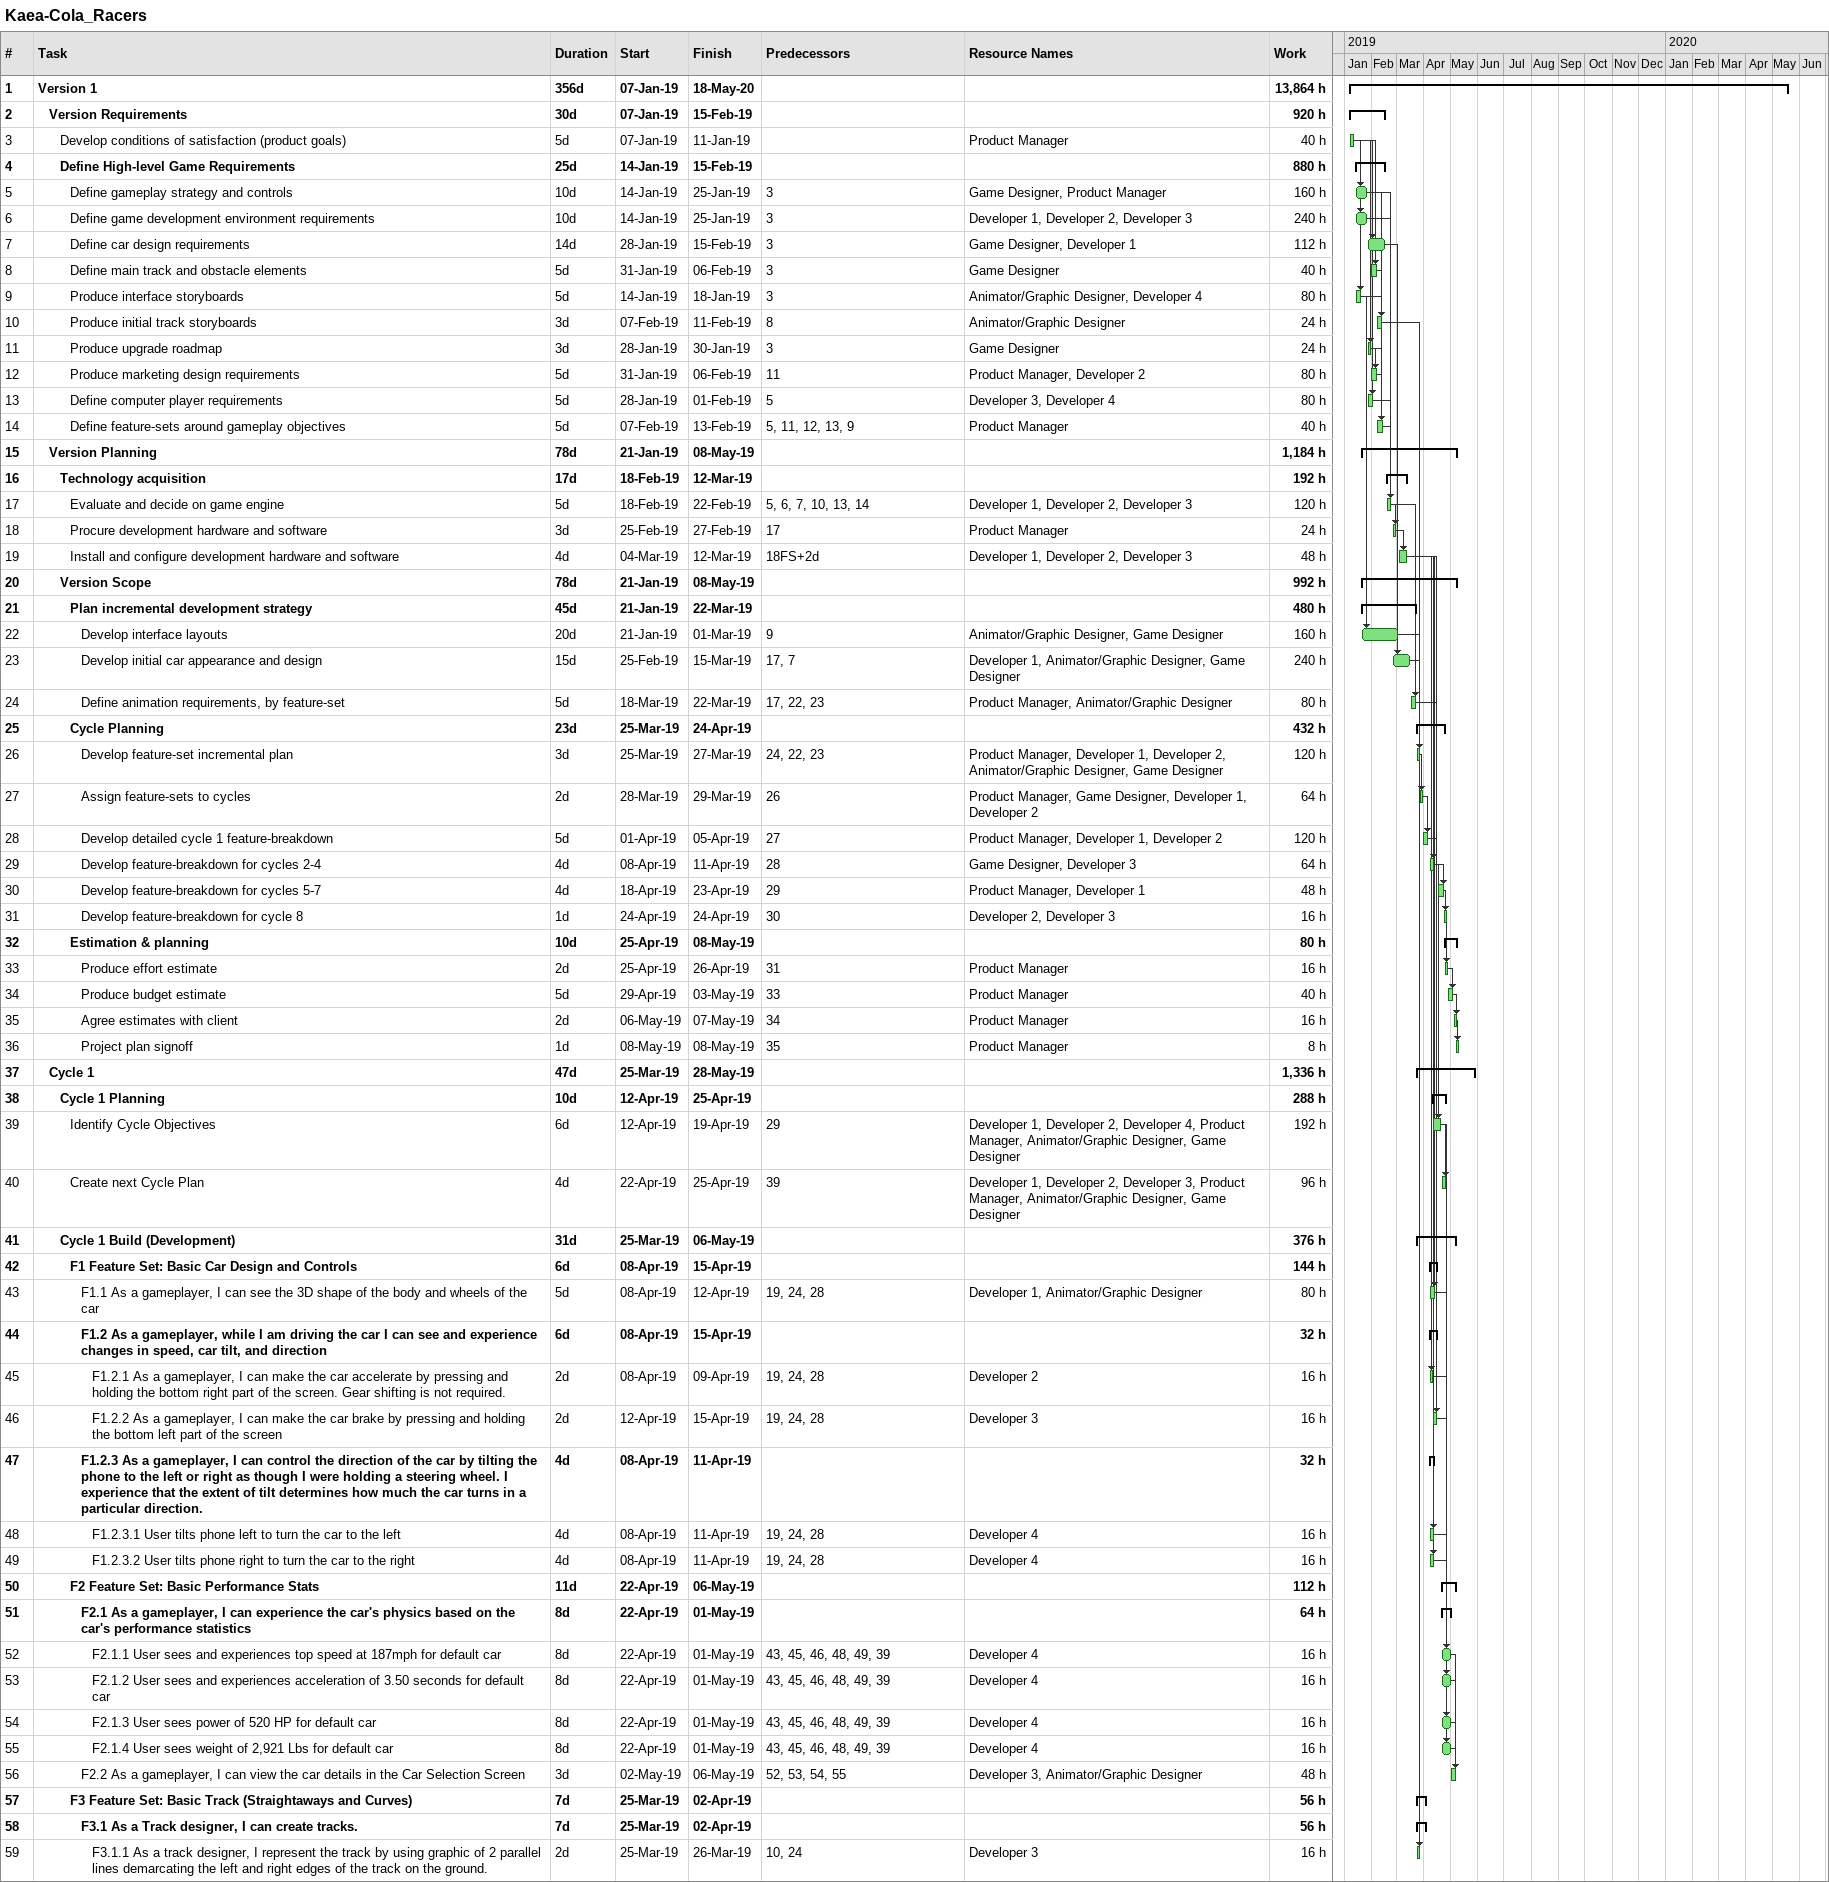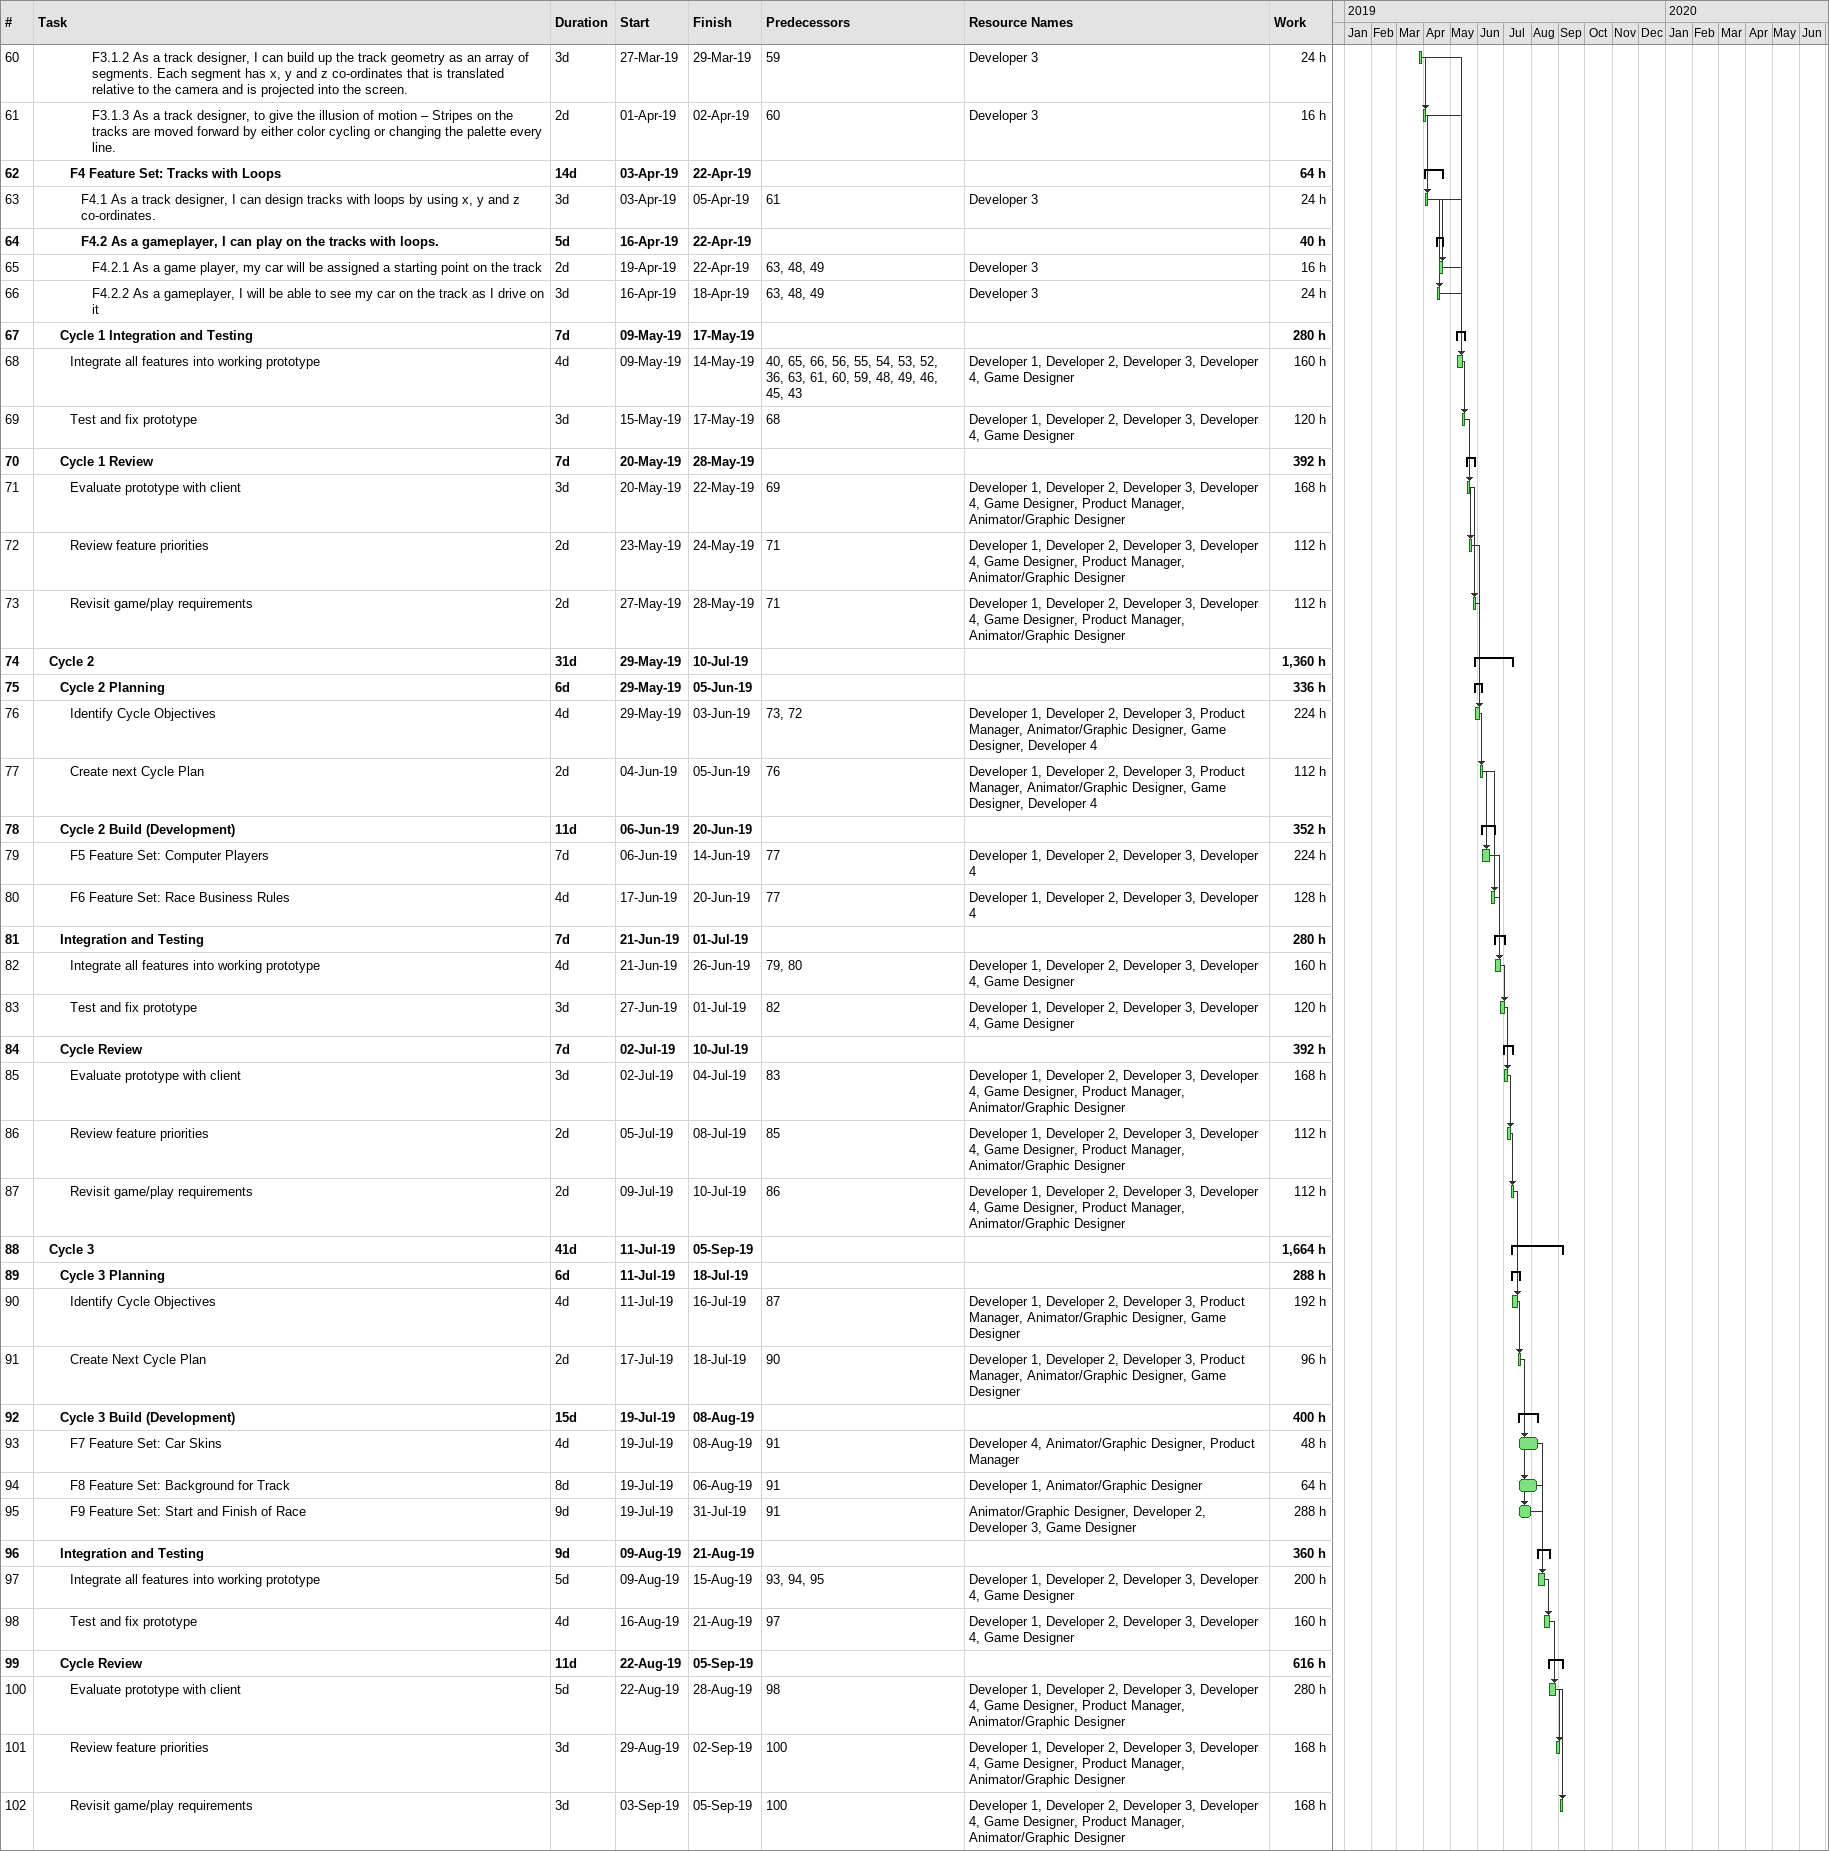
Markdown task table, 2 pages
Kaea-Cola_Racers

| ID | Level | Task | Duration | Start | Finish | Predecessors | Resources | Work (h) |
|---|---|---|---|---|---|---|---|---|
| 1 | 1 | **Version 1** | 356d | 2019-01-07 | 2020-05-18 |  |  | 13864 |
| 2 | 2 | **Version Requirements** | 30d | 2019-01-07 | 2019-02-15 |  |  | 920 |
| 3 | 3 | Develop conditions of satisfaction (product goals) | 5d | 2019-01-07 | 2019-01-11 |  | Product Manager | 40 |
| 4 | 3 | **Define High-level Game Requirements** | 25d | 2019-01-14 | 2019-02-15 |  |  | 880 |
| 5 | 4 | Define gameplay strategy and controls | 10d | 2019-01-14 | 2019-01-25 | 3 | Game Designer, Product Manager | 160 |
| 6 | 4 | Define game development environment requirements | 10d | 2019-01-14 | 2019-01-25 | 3 | Developer 1, Developer 2, Developer 3 | 240 |
| 7 | 4 | Define car design requirements | 14d | 2019-01-28 | 2019-02-15 | 3 | Game Designer, Developer 1 | 112 |
| 8 | 4 | Define main track and obstacle elements | 5d | 2019-01-31 | 2019-02-06 | 3 | Game Designer | 40 |
| 9 | 4 | Produce interface storyboards | 5d | 2019-01-14 | 2019-01-18 | 3 | Animator/Graphic Designer, Developer 4 | 80 |
| 10 | 4 | Produce initial track storyboards | 3d | 2019-02-07 | 2019-02-11 | 8 | Animator/Graphic Designer | 24 |
| 11 | 4 | Produce upgrade roadmap | 3d | 2019-01-28 | 2019-01-30 | 3 | Game Designer | 24 |
| 12 | 4 | Produce marketing design requirements | 5d | 2019-01-31 | 2019-02-06 | 11 | Product Manager, Developer 2 | 80 |
| 13 | 4 | Define computer player requirements | 5d | 2019-01-28 | 2019-02-01 | 5 | Developer 3, Developer 4 | 80 |
| 14 | 4 | Define feature-sets around gameplay objectives | 5d | 2019-02-07 | 2019-02-13 | 5, 11, 12, 13, 9 | Product Manager | 40 |
| 15 | 2 | **Version Planning** | 78d | 2019-01-21 | 2019-05-08 |  |  | 1184 |
| 16 | 3 | **Technology acquisition** | 17d | 2019-02-18 | 2019-03-12 |  |  | 192 |
| 17 | 4 | Evaluate and decide on game engine | 5d | 2019-02-18 | 2019-02-22 | 5, 6, 7, 10, 13, 14 | Developer 1, Developer 2, Developer 3 | 120 |
| 18 | 4 | Procure development hardware and software | 3d | 2019-02-25 | 2019-02-27 | 17 | Product Manager | 24 |
| 19 | 4 | Install and configure development hardware and software | 4d | 2019-03-04 | 2019-03-12 | 18FS+2d | Developer 1, Developer 2, Developer 3 | 48 |
| 20 | 3 | **Version Scope** | 78d | 2019-01-21 | 2019-05-08 |  |  | 992 |
| 21 | 4 | **Plan incremental development strategy** | 45d | 2019-01-21 | 2019-03-22 |  |  | 480 |
| 22 | 5 | Develop interface layouts | 20d | 2019-01-21 | 2019-03-01 | 9 | Animator/Graphic Designer, Game Designer | 160 |
| 23 | 5 | Develop initial car appearance and design | 15d | 2019-02-25 | 2019-03-15 | 17, 7 | Developer 1, Animator/Graphic Designer, Game Designer | 240 |
| 24 | 5 | Define animation requirements, by feature-set | 5d | 2019-03-18 | 2019-03-22 | 17, 22, 23 | Product Manager, Animator/Graphic Designer | 80 |
| 25 | 4 | **Cycle Planning** | 23d | 2019-03-25 | 2019-04-24 |  |  | 432 |
| 26 | 5 | Develop feature-set incremental plan | 3d | 2019-03-25 | 2019-03-27 | 24, 22, 23 | Product Manager, Developer 1, Developer 2, Animator/Graphic Designer, Game Designer | 120 |
| 27 | 5 | Assign feature-sets to cycles | 2d | 2019-03-28 | 2019-03-29 | 26 | Product Manager, Game Designer, Developer 1, Developer 2 | 64 |
| 28 | 5 | Develop detailed cycle 1 feature-breakdown | 5d | 2019-04-01 | 2019-04-05 | 27 | Product Manager, Developer 1, Developer 2 | 120 |
| 29 | 5 | Develop feature-breakdown for cycles 2-4 | 4d | 2019-04-08 | 2019-04-11 | 28 | Game Designer, Developer 3 | 64 |
| 30 | 5 | Develop feature-breakdown for cycles 5-7 | 4d | 2019-04-18 | 2019-04-23 | 29 | Product Manager, Developer 1 | 48 |
| 31 | 5 | Develop feature-breakdown for cycle 8 | 1d | 2019-04-24 | 2019-04-24 | 30 | Developer 2, Developer 3 | 16 |
| 32 | 4 | **Estimation & planning** | 10d | 2019-04-25 | 2019-05-08 |  |  | 80 |
| 33 | 5 | Produce effort estimate | 2d | 2019-04-25 | 2019-04-26 | 31 | Product Manager | 16 |
| 34 | 5 | Produce budget estimate | 5d | 2019-04-29 | 2019-05-03 | 33 | Product Manager | 40 |
| 35 | 5 | Agree estimates with client | 2d | 2019-05-06 | 2019-05-07 | 34 | Product Manager | 16 |
| 36 | 5 | Project plan signoff | 1d | 2019-05-08 | 2019-05-08 | 35 | Product Manager | 8 |
| 37 | 2 | **Cycle 1** | 47d | 2019-03-25 | 2019-05-28 |  |  | 1336 |
| 38 | 3 | **Cycle 1 Planning** | 10d | 2019-04-12 | 2019-04-25 |  |  | 288 |
| 39 | 4 | Identify Cycle Objectives | 6d | 2019-04-12 | 2019-04-19 | 29 | Developer 1, Developer 2, Developer 4, Product Manager, Animator/Graphic Designer, Game Designer | 192 |
| 40 | 4 | Create next Cycle Plan | 4d | 2019-04-22 | 2019-04-25 | 39 | Developer 1, Developer 2, Developer 3, Product Manager, Animator/Graphic Designer, Game Designer | 96 |
| 41 | 3 | **Cycle 1 Build (Development)** | 31d | 2019-03-25 | 2019-05-06 |  |  | 376 |
| 42 | 4 | **F1 Feature Set: Basic Car Design and Controls** | 6d | 2019-04-08 | 2019-04-15 |  |  | 144 |
| 43 | 5 | F1.1 As a gameplayer, I can see the 3D shape of the body and wheels of the car | 5d | 2019-04-08 | 2019-04-12 | 19, 24, 28 | Developer 1, Animator/Graphic Designer | 80 |
| 44 | 5 | **F1.2 As a gameplayer, while I am driving the car I can see and experience changes in speed, car tilt, and direction** | 6d | 2019-04-08 | 2019-04-15 |  |  | 32 |
| 45 | 6 | F1.2.1 As a gameplayer, I can make the car accelerate by pressing and holding the bottom right part of the screen. Gear shifting is not required. | 2d | 2019-04-08 | 2019-04-09 | 19, 24, 28 | Developer 2 | 16 |
| 46 | 6 | F1.2.2 As a gameplayer, I can make the car brake by pressing and holding the bottom left part of the screen | 2d | 2019-04-12 | 2019-04-15 | 19, 24, 28 | Developer 3 | 16 |
| 47 | 5 | **F1.2.3 As a gameplayer, I can control the direction of the car by tilting the phone to the left or right as though I were holding a steering wheel. I experience that the extent of tilt determines how much the car turns in a particular direction.** | 4d | 2019-04-08 | 2019-04-11 |  |  | 32 |
| 48 | 6 | F1.2.3.1 User tilts phone left to turn the car to the left | 4d | 2019-04-08 | 2019-04-11 | 19, 24, 28 | Developer 4 | 16 |
| 49 | 6 | F1.2.3.2 User tilts phone right to turn the car to the right | 4d | 2019-04-08 | 2019-04-11 | 19, 24, 28 | Developer 4 | 16 |
| 50 | 4 | **F2 Feature Set: Basic Performance Stats** | 11d | 2019-04-22 | 2019-05-06 |  |  | 112 |
| 51 | 5 | **F2.1 As a gameplayer, I can experience the car's physics based on the car's performance statistics** | 8d | 2019-04-22 | 2019-05-01 |  |  | 64 |
| 52 | 6 | F2.1.1 User sees and experiences top speed at 187mph for default car | 8d | 2019-04-22 | 2019-05-01 | 43, 45, 46, 48, 49, 39 | Developer 4 | 16 |
| 53 | 6 | F2.1.2 User sees and experiences acceleration of 3.50 seconds for default car | 8d | 2019-04-22 | 2019-05-01 | 43, 45, 46, 48, 49, 39 | Developer 4 | 16 |
| 54 | 6 | F2.1.3 User sees power of 520 HP for default car | 8d | 2019-04-22 | 2019-05-01 | 43, 45, 46, 48, 49, 39 | Developer 4 | 16 |
| 55 | 6 | F2.1.4 User sees weight of 2,921 Lbs for default car | 8d | 2019-04-22 | 2019-05-01 | 43, 45, 46, 48, 49, 39 | Developer 4 | 16 |
| 56 | 5 | F2.2 As a gameplayer, I can view the car details in the Car Selection Screen | 3d | 2019-05-02 | 2019-05-06 | 52, 53, 54, 55 | Developer 3, Animator/Graphic Designer | 48 |
| 57 | 4 | **F3 Feature Set: Basic Track (Straightaways and Curves)** | 7d | 2019-03-25 | 2019-04-02 |  |  | 56 |
| 58 | 5 | **F3.1 As a Track designer, I can create tracks.** | 7d | 2019-03-25 | 2019-04-02 |  |  | 56 |
| 59 | 6 | F3.1.1 As a track designer, I represent the track by using graphic of 2 parallel lines demarcating the left and right edges of the track on the ground. | 2d | 2019-03-25 | 2019-03-26 | 10, 24 | Developer 3 | 16 |
| 60 | 6 | F3.1.2 As a track designer, I can build up the track geometry as an array of segments. Each segment has x, y and z co-ordinates that is translated relative to the camera and is projected into the screen. | 3d | 2019-03-27 | 2019-03-29 | 59 | Developer 3 | 24 |
| 61 | 6 | F3.1.3 As a track designer, to give the illusion of motion – Stripes on the tracks are moved forward by either color cycling or changing the palette every line. | 2d | 2019-04-01 | 2019-04-02 | 60 | Developer 3 | 16 |
| 62 | 4 | **F4 Feature Set: Tracks with Loops** | 14d | 2019-04-03 | 2019-04-22 |  |  | 64 |
| 63 | 5 | F4.1 As a track designer, I can design tracks with loops by using x, y and z co-ordinates. | 3d | 2019-04-03 | 2019-04-05 | 61 | Developer 3 | 24 |
| 64 | 5 | **F4.2 As a gameplayer, I can play on the tracks with loops.** | 5d | 2019-04-16 | 2019-04-22 |  |  | 40 |
| 65 | 6 | F4.2.1 As a game player, my car will be assigned a starting point on the track | 2d | 2019-04-19 | 2019-04-22 | 63, 48, 49 | Developer 3 | 16 |
| 66 | 6 | F4.2.2 As a gameplayer, I will be able to see my car on the track as I drive on it | 3d | 2019-04-16 | 2019-04-18 | 63, 48, 49 | Developer 3 | 24 |
| 67 | 3 | **Cycle 1 Integration and Testing** | 7d | 2019-05-09 | 2019-05-17 |  |  | 280 |
| 68 | 4 | Integrate all features into working prototype | 4d | 2019-05-09 | 2019-05-14 | 40, 65, 66, 56, 55, 54, 53, 52, 36, 63, 61, 60, 59, 48, 49, 46, 45, 43 | Developer 1, Developer 2, Developer 3, Developer 4, Game Designer | 160 |
| 69 | 4 | Test and fix prototype | 3d | 2019-05-15 | 2019-05-17 | 68 | Developer 1, Developer 2, Developer 3, Developer 4, Game Designer | 120 |
| 70 | 3 | **Cycle 1 Review** | 7d | 2019-05-20 | 2019-05-28 |  |  | 392 |
| 71 | 4 | Evaluate prototype with client | 3d | 2019-05-20 | 2019-05-22 | 69 | Developer 1, Developer 2, Developer 3, Developer 4, Game Designer, Product Manager, Animator/Graphic Designer | 168 |
| 72 | 4 | Review feature priorities | 2d | 2019-05-23 | 2019-05-24 | 71 | Developer 1, Developer 2, Developer 3, Developer 4, Game Designer, Product Manager, Animator/Graphic Designer | 112 |
| 73 | 4 | Revisit game/play requirements | 2d | 2019-05-27 | 2019-05-28 | 71 | Developer 1, Developer 2, Developer 3, Developer 4, Game Designer, Product Manager, Animator/Graphic Designer | 112 |
| 74 | 2 | **Cycle 2** | 31d | 2019-05-29 | 2019-07-10 |  |  | 1360 |
| 75 | 3 | **Cycle 2 Planning** | 6d | 2019-05-29 | 2019-06-05 |  |  | 336 |
| 76 | 4 | Identify Cycle Objectives | 4d | 2019-05-29 | 2019-06-03 | 73, 72 | Developer 1, Developer 2, Developer 3, Product Manager, Animator/Graphic Designer, Game Designer, Developer 4 | 224 |
| 77 | 4 | Create next Cycle Plan | 2d | 2019-06-04 | 2019-06-05 | 76 | Developer 1, Developer 2, Developer 3, Product Manager, Animator/Graphic Designer, Game Designer, Developer 4 | 112 |
| 78 | 3 | **Cycle 2 Build (Development)** | 11d | 2019-06-06 | 2019-06-20 |  |  | 352 |
| 79 | 4 | F5 Feature Set: Computer Players | 7d | 2019-06-06 | 2019-06-14 | 77 | Developer 1, Developer 2, Developer 3, Developer 4 | 224 |
| 80 | 4 | F6 Feature Set: Race Business Rules | 4d | 2019-06-17 | 2019-06-20 | 77 | Developer 1, Developer 2, Developer 3, Developer 4 | 128 |
| 81 | 3 | **Integration and Testing** | 7d | 2019-06-21 | 2019-07-01 |  |  | 280 |
| 82 | 4 | Integrate all features into working prototype | 4d | 2019-06-21 | 2019-06-26 | 79, 80 | Developer 1, Developer 2, Developer 3, Developer 4, Game Designer | 160 |
| 83 | 4 | Test and fix prototype | 3d | 2019-06-27 | 2019-07-01 | 82 | Developer 1, Developer 2, Developer 3, Developer 4, Game Designer | 120 |
| 84 | 3 | **Cycle Review** | 7d | 2019-07-02 | 2019-07-10 |  |  | 392 |
| 85 | 4 | Evaluate prototype with client | 3d | 2019-07-02 | 2019-07-04 | 83 | Developer 1, Developer 2, Developer 3, Developer 4, Game Designer, Product Manager, Animator/Graphic Designer | 168 |
| 86 | 4 | Review feature priorities | 2d | 2019-07-05 | 2019-07-08 | 85 | Developer 1, Developer 2, Developer 3, Developer 4, Game Designer, Product Manager, Animator/Graphic Designer | 112 |
| 87 | 4 | Revisit game/play requirements | 2d | 2019-07-09 | 2019-07-10 | 86 | Developer 1, Developer 2, Developer 3, Developer 4, Game Designer, Product Manager, Animator/Graphic Designer | 112 |
| 88 | 2 | **Cycle 3** | 41d | 2019-07-11 | 2019-09-05 |  |  | 1664 |
| 89 | 3 | **Cycle 3 Planning** | 6d | 2019-07-11 | 2019-07-18 |  |  | 288 |
| 90 | 4 | Identify Cycle Objectives | 4d | 2019-07-11 | 2019-07-16 | 87 | Developer 1, Developer 2, Developer 3, Product Manager, Animator/Graphic Designer, Game Designer | 192 |
| 91 | 4 | Create Next Cycle Plan | 2d | 2019-07-17 | 2019-07-18 | 90 | Developer 1, Developer 2, Developer 3, Product Manager, Animator/Graphic Designer, Game Designer | 96 |
| 92 | 3 | **Cycle 3 Build (Development)** | 15d | 2019-07-19 | 2019-08-08 |  |  | 400 |
| 93 | 4 | F7 Feature Set: Car Skins | 4d | 2019-07-19 | 2019-08-08 | 91 | Developer 4, Animator/Graphic Designer, Product Manager | 48 |
| 94 | 4 | F8 Feature Set: Background for Track | 8d | 2019-07-19 | 2019-08-06 | 91 | Developer 1, Animator/Graphic Designer | 64 |
| 95 | 4 | F9 Feature Set: Start and Finish of Race | 9d | 2019-07-19 | 2019-07-31 | 91 | Animator/Graphic Designer, Developer 2, Developer 3, Game Designer | 288 |
| 96 | 3 | **Integration and Testing** | 9d | 2019-08-09 | 2019-08-21 |  |  | 360 |
| 97 | 4 | Integrate all features into working prototype | 5d | 2019-08-09 | 2019-08-15 | 93, 94, 95 | Developer 1, Developer 2, Developer 3, Developer 4, Game Designer | 200 |
| 98 | 4 | Test and fix prototype | 4d | 2019-08-16 | 2019-08-21 | 97 | Developer 1, Developer 2, Developer 3, Developer 4, Game Designer | 160 |
| 99 | 3 | **Cycle Review** | 11d | 2019-08-22 | 2019-09-05 |  |  | 616 |
| 100 | 4 | Evaluate prototype with client | 5d | 2019-08-22 | 2019-08-28 | 98 | Developer 1, Developer 2, Developer 3, Developer 4, Game Designer, Product Manager, Animator/Graphic Designer | 280 |
| 101 | 4 | Review feature priorities | 3d | 2019-08-29 | 2019-09-02 | 100 | Developer 1, Developer 2, Developer 3, Developer 4, Game Designer, Product Manager, Animator/Graphic Designer | 168 |
| 102 | 4 | Revisit game/play requirements | 3d | 2019-09-03 | 2019-09-05 | 100 | Developer 1, Developer 2, Developer 3, Developer 4, Game Designer, Product Manager, Animator/Graphic Designer | 168 |
